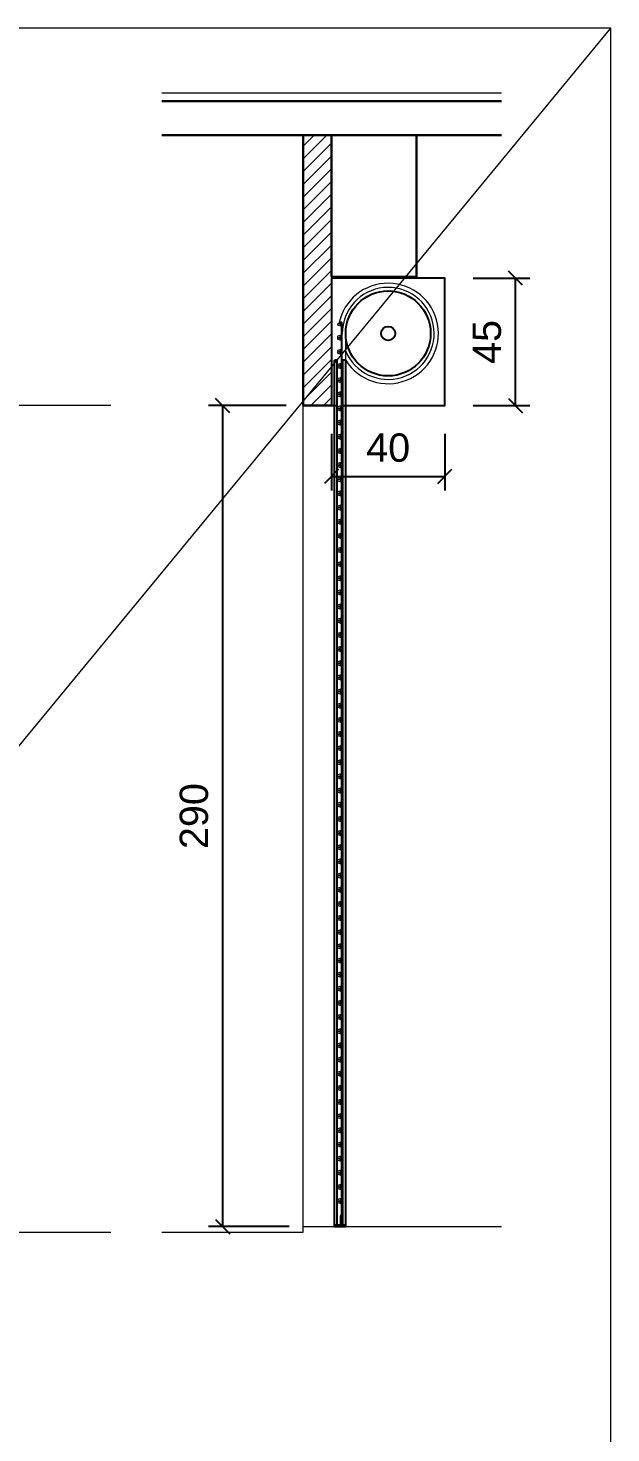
# Model space of a CAD drawing. Header units: millimetres. Extents: x -108 to 357, y -17 to 192.
# Drawn here: x 309.92 to 314.04, y 38.56 to 48.49 of the extents above; entities that cross this region are included whole.
import ezdxf

# ---------------------------------------------------------------- set-up
doc = ezdxf.new("R2010")
doc.units = ezdxf.units.MM
doc.layers.get('defpoints').update_dxf_attribs({"color": 1})
for name, color, linetype, lineweight in [('ars', 11, 'Continuous', 0), ('BLK', 1, 'Continuous', 30), ('KOL', 1, 'Continuous', 30), ('lan', 7, 'Continuous', 15), ('tem', 5, 'Continuous', 20), ('u', 6, 'Continuous', 20)]:
    doc.layers.add(name, color=color, linetype=linetype, lineweight=lineweight)
doc.layers.add('Kusen', color=30, linetype='Continuous')
doc.styles.get("Standard").update_dxf_attribs({"font": 'arial.ttf'})
doc.dimstyles.new('SK-50', dxfattribs={"dimscale": 0, "dimtxt": 0.2, "dimasz": 0.1, "dimexe": 0.1, "dimexo": 0, "dimgap": 0.1, "dimtad": 1, "dimdec": 0, "dimlfac": 50, "dimzin": 0, "dimdsep": 46, "dimtxsty": 'Standard', "dimblk": 'OBLIQUE', "dimcen": 0.09, "dimclrd": 256, "dimclre": 256, "dimclrt": 256, "dimadec": 0, "dimazin": 0, "dimtfac": 1, "dimtdec": 0, "dimtofl": 0, "dimtmove": 0, "dimatfit": 3, "dimldrblk": 'OBLIQUE', "dimfxl": 0, "dimtolj": 1, "dimtzin": 0, "dimarcsym": 0})

# ---------------------------------------------------------------- blocks, each defined once
blk = doc.blocks.new('_Oblique')
at = {"color": 0, "linetype": 'ByBlock', "lineweight": -2}
blk.add_line((-0.5, -0.5), (0.5, 0.5), dxfattribs=at)
blk = doc.blocks.new('*D351')
at = {"layer": 'defpoints', "color": 0}
for p in [(311.7494, 45.8179), (311.2994, 40.0179), (311.7694, 40.0179)]:
    blk.add_point(p, dxfattribs=at)
at = {"layer": 'u', "lineweight": -2}
for p, q in [((311.7494, 45.8179), (311.1994, 45.8179)), ((311.2994, 45.8179), (311.2994, 40.0179)), ((311.7694, 40.0179), (311.1994, 40.0179))]:
    blk.add_line(p, q, dxfattribs=at)
at = {"layer": 'u', "lineweight": -2, "xscale": 0.1, "yscale": 0.1, "zscale": 0.1}
for p, rotation in [((311.2994, 45.8179), 90), ((311.2994, 40.0179), 270)]:
    blk.add_blockref('_Oblique', p, dxfattribs=dict(at, rotation=rotation))
at = {"layer": 'u', "insert": (311.0973, 42.9179), "char_height": 0.2, "attachment_point": 5, "rotation": 90}
blk.add_mtext('\\A1;290', dxfattribs=at)
blk = doc.blocks.new('*D352')
at = {"layer": 'defpoints', "color": 0}
for p in [(313.0694, 46.7179), (313.3694, 46.7179), (313.0694, 45.8179)]:
    blk.add_point(p, dxfattribs=at)
at = {"layer": 'u', "lineweight": -2}
for p, q in [((313.0694, 46.7179), (313.4694, 46.7179)), ((313.3694, 45.8179), (313.3694, 46.7179)), ((313.0694, 45.8179), (313.4694, 45.8179))]:
    blk.add_line(p, q, dxfattribs=at)
at = {"layer": 'u', "lineweight": -2, "xscale": 0.1, "yscale": 0.1, "zscale": 0.1}
for p, rotation in [((313.3694, 46.7179), 90), ((313.3694, 45.8179), 270)]:
    blk.add_blockref('_Oblique', p, dxfattribs=dict(at, rotation=rotation))
at = {"layer": 'u', "insert": (313.1677, 46.2679), "char_height": 0.2, "attachment_point": 5, "rotation": 90}
blk.add_mtext('\\A1;45', dxfattribs=at)
blk = doc.blocks.new('*D353')
at = {"layer": 'defpoints', "color": 0}
for p in [(312.0694, 45.6179), (312.8694, 45.6179), (312.8694, 45.3179)]:
    blk.add_point(p, dxfattribs=at)
at = {"layer": 'u', "lineweight": -2}
for p, q in [((312.0694, 45.6179), (312.0694, 45.2179)), ((312.8694, 45.6179), (312.8694, 45.2179)), ((312.0694, 45.3179), (312.8694, 45.3179))]:
    blk.add_line(p, q, dxfattribs=at)
at = {"layer": 'u', "lineweight": -2, "xscale": 0.1, "yscale": 0.1, "zscale": 0.1, "rotation": 180}
blk.add_blockref('_Oblique', (312.0694, 45.3179), dxfattribs=at)
at = {"layer": 'u', "lineweight": -2, "xscale": 0.1, "yscale": 0.1, "zscale": 0.1}
blk.add_blockref('_Oblique', (312.8694, 45.3179), dxfattribs=at)
at = {"layer": 'u', "insert": (312.4694, 45.52), "char_height": 0.2, "attachment_point": 5}
blk.add_mtext('\\A1;40', dxfattribs=at)

msp = doc.modelspace()

# ---------------------------------------------------------------- hatches: boundary and pattern name
at = {"layer": 'ars'}
h = msp.add_hatch(dxfattribs=at)
h.set_pattern_fill('ANSI31', color=256, scale=0.02, style=0)
h.set_pattern_definition([(45, (16.566654, 56.15), (-0.04490128, 0.04490128), [])])
h.paths.add_polyline_path([(312.06938, 47.72791), (312.06938, 45.81791), (311.86938, 45.81791), (311.86938, 47.72791)])

# ---------------------------------------------------------------- linework, layer by layer
msp.add_line((312.16938, 46.13811), (312.16938, 46.32791), dxfattribs=at)
for points in [[(312.11738, 46.29791, -0.4142136), (312.11438, 46.30091), (312.11438, 46.30791, -0.3185198), (312.11638, 46.31074), (312.13637, 46.31776, 0.3185198), (312.13838, 46.32059), (312.13838, 46.37524, 0.3185198), (312.13637, 46.37807), (312.11638, 46.38508, -0.3185198), (312.11438, 46.38791), (312.11438, 46.39491, -0.4142136), (312.11738, 46.39791), (312.12638, 46.39791)], [(312.13838, 46.30811, 0.4142136), (312.14438, 46.31411), (312.14438, 46.38172, 0.4142136), (312.13838, 46.38772)], [(312.11738, 46.19791, -0.4142136), (312.11438, 46.20091), (312.11438, 46.20791, -0.3185198), (312.11638, 46.21074), (312.13637, 46.21776, 0.3185198), (312.13838, 46.22059), (312.13838, 46.27524, 0.3185198), (312.13637, 46.27807), (312.11638, 46.28508, -0.3185198), (312.11438, 46.28791), (312.11438, 46.29491, -0.4142136), (312.11738, 46.29791), (312.12638, 46.29791)], [(312.13838, 46.20811, 0.4142136), (312.14438, 46.21411), (312.14438, 46.28172, 0.4142136), (312.13838, 46.28772)], [(312.11738, 46.09791, -0.4142136), (312.11438, 46.10091), (312.11438, 46.10791, -0.3185198), (312.11638, 46.11074), (312.13637, 46.11776, 0.3185198), (312.13838, 46.12059), (312.13838, 46.17524, 0.3185198), (312.13637, 46.17807), (312.11638, 46.18508, -0.3185198), (312.11438, 46.18791), (312.11438, 46.19491, -0.4142136), (312.11738, 46.19791), (312.12638, 46.19791)], [(312.13838, 46.10811, 0.4142136), (312.14438, 46.11411), (312.14438, 46.18172, 0.4142136), (312.13838, 46.18772)], [(312.11738, 45.99791, -0.4142136), (312.11438, 46.00091), (312.11438, 46.00791, -0.3185198), (312.11638, 46.01074), (312.13637, 46.01776, 0.3185198), (312.13838, 46.02059), (312.13838, 46.07524, 0.3185198), (312.13637, 46.07807), (312.11638, 46.08508, -0.3185198), (312.11438, 46.08791), (312.11438, 46.09491, -0.4142136), (312.11738, 46.09791), (312.12638, 46.09791)], [(312.13838, 46.00811, 0.4142136), (312.14438, 46.01411), (312.14438, 46.08172, 0.4142136), (312.13838, 46.08772)], [(312.11738, 45.89791, -0.4142136), (312.11438, 45.90091), (312.11438, 45.90791, -0.3185198), (312.11638, 45.91074), (312.13637, 45.91776, 0.3185198), (312.13838, 45.92059), (312.13838, 45.97524, 0.3185198), (312.13637, 45.97807), (312.11638, 45.98508, -0.3185198), (312.11438, 45.98791), (312.11438, 45.99491, -0.4142136), (312.11738, 45.99791), (312.12638, 45.99791)], [(312.13838, 45.90811, 0.4142136), (312.14438, 45.91411), (312.14438, 45.98172, 0.4142136), (312.13838, 45.98772)], [(312.11738, 45.79791, -0.4142136), (312.11438, 45.80091), (312.11438, 45.80791, -0.3185198), (312.11638, 45.81074), (312.13637, 45.81776, 0.3185198), (312.13838, 45.82059), (312.13838, 45.87524, 0.3185198), (312.13637, 45.87807), (312.11638, 45.88508, -0.3185198), (312.11438, 45.88791), (312.11438, 45.89491, -0.4142136), (312.11738, 45.89791), (312.12638, 45.89791)], [(312.13838, 45.80811, 0.4142136), (312.14438, 45.81411), (312.14438, 45.88172, 0.4142136), (312.13838, 45.88772)], [(312.11738, 45.69791, -0.4142136), (312.11438, 45.70091), (312.11438, 45.70791, -0.3185198), (312.11638, 45.71074), (312.13637, 45.71776, 0.3185198), (312.13838, 45.72059), (312.13838, 45.77524, 0.3185198), (312.13637, 45.77807), (312.11638, 45.78508, -0.3185198), (312.11438, 45.78791), (312.11438, 45.79491, -0.4142136), (312.11738, 45.79791), (312.12638, 45.79791)], [(312.13838, 45.70811, 0.4142136), (312.14438, 45.71411), (312.14438, 45.78172, 0.4142136), (312.13838, 45.78772)], [(312.11738, 45.59791, -0.4142136), (312.11438, 45.60091), (312.11438, 45.60791, -0.3185198), (312.11638, 45.61074), (312.13637, 45.61776, 0.3185198), (312.13838, 45.62059), (312.13838, 45.67524, 0.3185198), (312.13637, 45.67807), (312.11638, 45.68508, -0.3185198), (312.11438, 45.68791), (312.11438, 45.69491, -0.4142136), (312.11738, 45.69791), (312.12638, 45.69791)], [(312.13838, 45.60811, 0.4142136), (312.14438, 45.61411), (312.14438, 45.68172, 0.4142136), (312.13838, 45.68772)], [(312.11738, 45.49791, -0.4142136), (312.11438, 45.50091), (312.11438, 45.50791, -0.3185198), (312.11638, 45.51074), (312.13637, 45.51776, 0.3185198), (312.13838, 45.52059), (312.13838, 45.57524, 0.3185198), (312.13637, 45.57807), (312.11638, 45.58508, -0.3185198), (312.11438, 45.58791), (312.11438, 45.59491, -0.4142136), (312.11738, 45.59791), (312.12638, 45.59791)], [(312.13838, 45.50811, 0.4142136), (312.14438, 45.51411), (312.14438, 45.58172, 0.4142136), (312.13838, 45.58772)], [(312.11738, 45.39791, -0.4142136), (312.11438, 45.40091), (312.11438, 45.40791, -0.3185198), (312.11638, 45.41074), (312.13637, 45.41776, 0.3185198), (312.13838, 45.42059), (312.13838, 45.47524, 0.3185198), (312.13637, 45.47807), (312.11638, 45.48508, -0.3185198), (312.11438, 45.48791), (312.11438, 45.49491, -0.4142136), (312.11738, 45.49791), (312.12638, 45.49791)], [(312.13838, 45.40811, 0.4142136), (312.14438, 45.41411), (312.14438, 45.48172, 0.4142136), (312.13838, 45.48772)], [(312.11738, 45.29791, -0.4142136), (312.11438, 45.30091), (312.11438, 45.30791, -0.3185198), (312.11638, 45.31074), (312.13637, 45.31776, 0.3185198), (312.13838, 45.32059), (312.13838, 45.37524, 0.3185198), (312.13637, 45.37807), (312.11638, 45.38508, -0.3185198), (312.11438, 45.38791), (312.11438, 45.39491, -0.4142136), (312.11738, 45.39791), (312.12638, 45.39791)], [(312.13838, 45.30811, 0.4142136), (312.14438, 45.31411), (312.14438, 45.38172, 0.4142136), (312.13838, 45.38772)], [(312.11738, 45.19791, -0.4142136), (312.11438, 45.20091), (312.11438, 45.20791, -0.3185198), (312.11638, 45.21074), (312.13637, 45.21776, 0.3185198), (312.13838, 45.22059), (312.13838, 45.27524, 0.3185198), (312.13637, 45.27807), (312.11638, 45.28508, -0.3185198), (312.11438, 45.28791), (312.11438, 45.29491, -0.4142136), (312.11738, 45.29791), (312.12638, 45.29791)], [(312.13838, 45.20811, 0.4142136), (312.14438, 45.21411), (312.14438, 45.28172, 0.4142136), (312.13838, 45.28772)], [(312.11738, 45.09791, -0.4142136), (312.11438, 45.10091), (312.11438, 45.10791, -0.3185198), (312.11638, 45.11074), (312.13637, 45.11776, 0.3185198), (312.13838, 45.12059), (312.13838, 45.17524, 0.3185198), (312.13637, 45.17807), (312.11638, 45.18508, -0.3185198), (312.11438, 45.18791), (312.11438, 45.19491, -0.4142136), (312.11738, 45.19791), (312.12638, 45.19791)], [(312.13838, 45.10811, 0.4142136), (312.14438, 45.11411), (312.14438, 45.18172, 0.4142136), (312.13838, 45.18772)], [(312.11738, 44.99791, -0.4142136), (312.11438, 45.00091), (312.11438, 45.00791, -0.3185198), (312.11638, 45.01074), (312.13637, 45.01776, 0.3185198), (312.13838, 45.02059), (312.13838, 45.07524, 0.3185198), (312.13637, 45.07807), (312.11638, 45.08508, -0.3185198), (312.11438, 45.08791), (312.11438, 45.09491, -0.4142136), (312.11738, 45.09791), (312.12638, 45.09791)], [(312.13838, 45.00811, 0.4142136), (312.14438, 45.01411), (312.14438, 45.08172, 0.4142136), (312.13838, 45.08772)], [(312.11738, 44.89791, -0.4142136), (312.11438, 44.90091), (312.11438, 44.90791, -0.3185198), (312.11638, 44.91074), (312.13637, 44.91776, 0.3185198), (312.13838, 44.92059), (312.13838, 44.97524, 0.3185198), (312.13637, 44.97807), (312.11638, 44.98508, -0.3185198), (312.11438, 44.98791), (312.11438, 44.99491, -0.4142136), (312.11738, 44.99791), (312.12638, 44.99791)], [(312.13838, 44.90811, 0.4142136), (312.14438, 44.91411), (312.14438, 44.98172, 0.4142136), (312.13838, 44.98772)], [(312.11738, 44.79791, -0.4142136), (312.11438, 44.80091), (312.11438, 44.80791, -0.3185198), (312.11638, 44.81074), (312.13637, 44.81776, 0.3185198), (312.13838, 44.82059), (312.13838, 44.87524, 0.3185198), (312.13637, 44.87807), (312.11638, 44.88508, -0.3185198), (312.11438, 44.88791), (312.11438, 44.89491, -0.4142136), (312.11738, 44.89791), (312.12638, 44.89791)], [(312.13838, 44.80811, 0.4142136), (312.14438, 44.81411), (312.14438, 44.88172, 0.4142136), (312.13838, 44.88772)], [(312.11738, 44.69791, -0.4142136), (312.11438, 44.70091), (312.11438, 44.70791, -0.3185198), (312.11638, 44.71074), (312.13637, 44.71776, 0.3185198), (312.13838, 44.72059), (312.13838, 44.77524, 0.3185198), (312.13637, 44.77807), (312.11638, 44.78508, -0.3185198), (312.11438, 44.78791), (312.11438, 44.79491, -0.4142136), (312.11738, 44.79791), (312.12638, 44.79791)], [(312.13838, 44.70811, 0.4142136), (312.14438, 44.71411), (312.14438, 44.78172, 0.4142136), (312.13838, 44.78772)], [(312.11738, 44.59791, -0.4142136), (312.11438, 44.60091), (312.11438, 44.60791, -0.3185198), (312.11638, 44.61074), (312.13637, 44.61776, 0.3185198), (312.13838, 44.62059), (312.13838, 44.67524, 0.3185198), (312.13637, 44.67807), (312.11638, 44.68508, -0.3185198), (312.11438, 44.68791), (312.11438, 44.69491, -0.4142136), (312.11738, 44.69791), (312.12638, 44.69791)], [(312.13838, 44.60811, 0.4142136), (312.14438, 44.61411), (312.14438, 44.68172, 0.4142136), (312.13838, 44.68772)], [(312.11738, 44.49791, -0.4142136), (312.11438, 44.50091), (312.11438, 44.50791, -0.3185198), (312.11638, 44.51074), (312.13637, 44.51776, 0.3185198), (312.13838, 44.52059), (312.13838, 44.57524, 0.3185198), (312.13637, 44.57807), (312.11638, 44.58508, -0.3185198), (312.11438, 44.58791), (312.11438, 44.59491, -0.4142136), (312.11738, 44.59791), (312.12638, 44.59791)], [(312.13838, 44.50811, 0.4142136), (312.14438, 44.51411), (312.14438, 44.58172, 0.4142136), (312.13838, 44.58772)], [(312.11738, 44.39791, -0.4142136), (312.11438, 44.40091), (312.11438, 44.40791, -0.3185198), (312.11638, 44.41074), (312.13637, 44.41776, 0.3185198), (312.13838, 44.42059), (312.13838, 44.47524, 0.3185198), (312.13637, 44.47807), (312.11638, 44.48508, -0.3185198), (312.11438, 44.48791), (312.11438, 44.49491, -0.4142136), (312.11738, 44.49791), (312.12638, 44.49791)], [(312.13838, 44.40811, 0.4142136), (312.14438, 44.41411), (312.14438, 44.48172, 0.4142136), (312.13838, 44.48772)], [(312.11738, 44.29791, -0.4142136), (312.11438, 44.30091), (312.11438, 44.30791, -0.3185198), (312.11638, 44.31074), (312.13637, 44.31776, 0.3185198), (312.13838, 44.32059), (312.13838, 44.37524, 0.3185198), (312.13637, 44.37807), (312.11638, 44.38508, -0.3185198), (312.11438, 44.38791), (312.11438, 44.39491, -0.4142136), (312.11738, 44.39791), (312.12638, 44.39791)], [(312.13838, 44.30811, 0.4142136), (312.14438, 44.31411), (312.14438, 44.38172, 0.4142136), (312.13838, 44.38772)], [(312.11738, 44.19791, -0.4142136), (312.11438, 44.20091), (312.11438, 44.20791, -0.3185198), (312.11638, 44.21074), (312.13637, 44.21776, 0.3185198), (312.13838, 44.22059), (312.13838, 44.27524, 0.3185198), (312.13637, 44.27807), (312.11638, 44.28508, -0.3185198), (312.11438, 44.28791), (312.11438, 44.29491, -0.4142136), (312.11738, 44.29791), (312.12638, 44.29791)], [(312.13838, 44.20811, 0.4142136), (312.14438, 44.21411), (312.14438, 44.28172, 0.4142136), (312.13838, 44.28772)], [(312.11738, 44.09791, -0.4142136), (312.11438, 44.10091), (312.11438, 44.10791, -0.3185198), (312.11638, 44.11074), (312.13637, 44.11776, 0.3185198), (312.13838, 44.12059), (312.13838, 44.17524, 0.3185198), (312.13637, 44.17807), (312.11638, 44.18508, -0.3185198), (312.11438, 44.18791), (312.11438, 44.19491, -0.4142136), (312.11738, 44.19791), (312.12638, 44.19791)], [(312.13838, 44.10811, 0.4142136), (312.14438, 44.11411), (312.14438, 44.18172, 0.4142136), (312.13838, 44.18772)], [(312.11738, 43.99791, -0.4142136), (312.11438, 44.00091), (312.11438, 44.00791, -0.3185198), (312.11638, 44.01074), (312.13637, 44.01776, 0.3185198), (312.13838, 44.02059), (312.13838, 44.07524, 0.3185198), (312.13637, 44.07807), (312.11638, 44.08508, -0.3185198), (312.11438, 44.08791), (312.11438, 44.09491, -0.4142136), (312.11738, 44.09791), (312.12638, 44.09791)], [(312.13838, 44.00811, 0.4142136), (312.14438, 44.01411), (312.14438, 44.08172, 0.4142136), (312.13838, 44.08772)], [(312.11738, 43.89791, -0.4142136), (312.11438, 43.90091), (312.11438, 43.90791, -0.3185198), (312.11638, 43.91074), (312.13637, 43.91776, 0.3185198), (312.13838, 43.92059), (312.13838, 43.97524, 0.3185198), (312.13637, 43.97807), (312.11638, 43.98508, -0.3185198), (312.11438, 43.98791), (312.11438, 43.99491, -0.4142136), (312.11738, 43.99791), (312.12638, 43.99791)], [(312.13838, 43.90811, 0.4142136), (312.14438, 43.91411), (312.14438, 43.98172, 0.4142136), (312.13838, 43.98772)], [(312.11738, 43.79791, -0.4142136), (312.11438, 43.80091), (312.11438, 43.80791, -0.3185198), (312.11638, 43.81074), (312.13637, 43.81776, 0.3185198), (312.13838, 43.82059), (312.13838, 43.87524, 0.3185198), (312.13637, 43.87807), (312.11638, 43.88508, -0.3185198), (312.11438, 43.88791), (312.11438, 43.89491, -0.4142136), (312.11738, 43.89791), (312.12638, 43.89791)], [(312.13838, 43.80811, 0.4142136), (312.14438, 43.81411), (312.14438, 43.88172, 0.4142136), (312.13838, 43.88772)], [(312.11738, 43.69791, -0.4142136), (312.11438, 43.70091), (312.11438, 43.70791, -0.3185198), (312.11638, 43.71074), (312.13637, 43.71776, 0.3185198), (312.13838, 43.72059), (312.13838, 43.77524, 0.3185198), (312.13637, 43.77807), (312.11638, 43.78508, -0.3185198), (312.11438, 43.78791), (312.11438, 43.79491, -0.4142136), (312.11738, 43.79791), (312.12638, 43.79791)], [(312.13838, 43.70811, 0.4142136), (312.14438, 43.71411), (312.14438, 43.78172, 0.4142136), (312.13838, 43.78772)], [(312.11738, 43.59791, -0.4142136), (312.11438, 43.60091), (312.11438, 43.60791, -0.3185198), (312.11638, 43.61074), (312.13637, 43.61776, 0.3185198), (312.13838, 43.62059), (312.13838, 43.67524, 0.3185198), (312.13637, 43.67807), (312.11638, 43.68508, -0.3185198), (312.11438, 43.68791), (312.11438, 43.69491, -0.4142136), (312.11738, 43.69791), (312.12638, 43.69791)], [(312.13838, 43.60811, 0.4142136), (312.14438, 43.61411), (312.14438, 43.68172, 0.4142136), (312.13838, 43.68772)], [(312.11738, 43.49791, -0.4142136), (312.11438, 43.50091), (312.11438, 43.50791, -0.3185198), (312.11638, 43.51074), (312.13637, 43.51776, 0.3185198), (312.13838, 43.52059), (312.13838, 43.57524, 0.3185198), (312.13637, 43.57807), (312.11638, 43.58508, -0.3185198), (312.11438, 43.58791), (312.11438, 43.59491, -0.4142136), (312.11738, 43.59791), (312.12638, 43.59791)], [(312.13838, 43.50811, 0.4142136), (312.14438, 43.51411), (312.14438, 43.58172, 0.4142136), (312.13838, 43.58772)], [(312.11738, 43.39791, -0.4142136), (312.11438, 43.40091), (312.11438, 43.40791, -0.3185198), (312.11638, 43.41074), (312.13637, 43.41776, 0.3185198), (312.13838, 43.42059), (312.13838, 43.47524, 0.3185198), (312.13637, 43.47807), (312.11638, 43.48508, -0.3185198), (312.11438, 43.48791), (312.11438, 43.49491, -0.4142136), (312.11738, 43.49791), (312.12638, 43.49791)], [(312.13838, 43.40811, 0.4142136), (312.14438, 43.41411), (312.14438, 43.48172, 0.4142136), (312.13838, 43.48772)], [(312.11738, 43.29791, -0.4142136), (312.11438, 43.30091), (312.11438, 43.30791, -0.3185198), (312.11638, 43.31074), (312.13637, 43.31776, 0.3185198), (312.13838, 43.32059), (312.13838, 43.37524, 0.3185198), (312.13637, 43.37807), (312.11638, 43.38508, -0.3185198), (312.11438, 43.38791), (312.11438, 43.39491, -0.4142136), (312.11738, 43.39791), (312.12638, 43.39791)], [(312.13838, 43.30811, 0.4142136), (312.14438, 43.31411), (312.14438, 43.38172, 0.4142136), (312.13838, 43.38772)], [(312.11738, 43.19791, -0.4142136), (312.11438, 43.20091), (312.11438, 43.20791, -0.3185198), (312.11638, 43.21074), (312.13637, 43.21776, 0.3185198), (312.13838, 43.22059), (312.13838, 43.27524, 0.3185198), (312.13637, 43.27807), (312.11638, 43.28508, -0.3185198), (312.11438, 43.28791), (312.11438, 43.29491, -0.4142136), (312.11738, 43.29791), (312.12638, 43.29791)], [(312.13838, 43.20811, 0.4142136), (312.14438, 43.21411), (312.14438, 43.28172, 0.4142136), (312.13838, 43.28772)], [(312.11738, 43.09791, -0.4142136), (312.11438, 43.10091), (312.11438, 43.10791, -0.3185198), (312.11638, 43.11074), (312.13637, 43.11776, 0.3185198), (312.13838, 43.12059), (312.13838, 43.17524, 0.3185198), (312.13637, 43.17807), (312.11638, 43.18508, -0.3185198), (312.11438, 43.18791), (312.11438, 43.19491, -0.4142136), (312.11738, 43.19791), (312.12638, 43.19791)], [(312.13838, 43.10811, 0.4142136), (312.14438, 43.11411), (312.14438, 43.18172, 0.4142136), (312.13838, 43.18772)], [(312.11738, 42.99791, -0.4142136), (312.11438, 43.00091), (312.11438, 43.00791, -0.3185198), (312.11638, 43.01074), (312.13637, 43.01776, 0.3185198), (312.13838, 43.02059), (312.13838, 43.07524, 0.3185198), (312.13637, 43.07807), (312.11638, 43.08508, -0.3185198), (312.11438, 43.08791), (312.11438, 43.09491, -0.4142136), (312.11738, 43.09791), (312.12638, 43.09791)], [(312.13838, 43.00811, 0.4142136), (312.14438, 43.01411), (312.14438, 43.08172, 0.4142136), (312.13838, 43.08772)], [(312.11738, 42.89791, -0.4142136), (312.11438, 42.90091), (312.11438, 42.90791, -0.3185198), (312.11638, 42.91074), (312.13637, 42.91776, 0.3185198), (312.13838, 42.92059), (312.13838, 42.97524, 0.3185198), (312.13637, 42.97807), (312.11638, 42.98508, -0.3185198), (312.11438, 42.98791), (312.11438, 42.99491, -0.4142136), (312.11738, 42.99791), (312.12638, 42.99791)], [(312.13838, 42.90811, 0.4142136), (312.14438, 42.91411), (312.14438, 42.98172, 0.4142136), (312.13838, 42.98772)], [(312.11738, 42.79791, -0.4142136), (312.11438, 42.80091), (312.11438, 42.80791, -0.3185198), (312.11638, 42.81074), (312.13637, 42.81776, 0.3185198), (312.13838, 42.82059), (312.13838, 42.87524, 0.3185198), (312.13637, 42.87807), (312.11638, 42.88508, -0.3185198), (312.11438, 42.88791), (312.11438, 42.89491, -0.4142136), (312.11738, 42.89791), (312.12638, 42.89791)], [(312.13838, 42.80811, 0.4142136), (312.14438, 42.81411), (312.14438, 42.88172, 0.4142136), (312.13838, 42.88772)], [(312.11738, 42.69791, -0.4142136), (312.11438, 42.70091), (312.11438, 42.70791, -0.3185198), (312.11638, 42.71074), (312.13637, 42.71776, 0.3185198), (312.13838, 42.72059), (312.13838, 42.77524, 0.3185198), (312.13637, 42.77807), (312.11638, 42.78508, -0.3185198), (312.11438, 42.78791), (312.11438, 42.79491, -0.4142136), (312.11738, 42.79791), (312.12638, 42.79791)], [(312.13838, 42.70811, 0.4142136), (312.14438, 42.71411), (312.14438, 42.78172, 0.4142136), (312.13838, 42.78772)], [(312.11738, 42.59791, -0.4142136), (312.11438, 42.60091), (312.11438, 42.60791, -0.3185198), (312.11638, 42.61074), (312.13637, 42.61776, 0.3185198), (312.13838, 42.62059), (312.13838, 42.67524, 0.3185198), (312.13637, 42.67807), (312.11638, 42.68508, -0.3185198), (312.11438, 42.68791), (312.11438, 42.69491, -0.4142136), (312.11738, 42.69791), (312.12638, 42.69791)], [(312.13838, 42.60811, 0.4142136), (312.14438, 42.61411), (312.14438, 42.68172, 0.4142136), (312.13838, 42.68772)], [(312.11738, 42.49791, -0.4142136), (312.11438, 42.50091), (312.11438, 42.50791, -0.3185198), (312.11638, 42.51074), (312.13637, 42.51776, 0.3185198), (312.13838, 42.52059), (312.13838, 42.57524, 0.3185198), (312.13637, 42.57807), (312.11638, 42.58508, -0.3185198), (312.11438, 42.58791), (312.11438, 42.59491, -0.4142136), (312.11738, 42.59791), (312.12638, 42.59791)], [(312.13838, 42.50811, 0.4142136), (312.14438, 42.51411), (312.14438, 42.58172, 0.4142136), (312.13838, 42.58772)], [(312.11738, 42.39791, -0.4142136), (312.11438, 42.40091), (312.11438, 42.40791, -0.3185198), (312.11638, 42.41074), (312.13637, 42.41776, 0.3185198), (312.13838, 42.42059), (312.13838, 42.47524, 0.3185198), (312.13637, 42.47807), (312.11638, 42.48508, -0.3185198), (312.11438, 42.48791), (312.11438, 42.49491, -0.4142136), (312.11738, 42.49791), (312.12638, 42.49791)], [(312.13838, 42.40811, 0.4142136), (312.14438, 42.41411), (312.14438, 42.48172, 0.4142136), (312.13838, 42.48772)], [(312.11738, 42.29791, -0.4142136), (312.11438, 42.30091), (312.11438, 42.30791, -0.3185198), (312.11638, 42.31074), (312.13637, 42.31776, 0.3185198), (312.13838, 42.32059), (312.13838, 42.37524, 0.3185198), (312.13637, 42.37807), (312.11638, 42.38508, -0.3185198), (312.11438, 42.38791), (312.11438, 42.39491, -0.4142136), (312.11738, 42.39791), (312.12638, 42.39791)], [(312.13838, 42.30811, 0.4142136), (312.14438, 42.31411), (312.14438, 42.38172, 0.4142136), (312.13838, 42.38772)], [(312.11738, 42.19791, -0.4142136), (312.11438, 42.20091), (312.11438, 42.20791, -0.3185198), (312.11638, 42.21074), (312.13637, 42.21776, 0.3185198), (312.13838, 42.22059), (312.13838, 42.27524, 0.3185198), (312.13637, 42.27807), (312.11638, 42.28508, -0.3185198), (312.11438, 42.28791), (312.11438, 42.29491, -0.4142136), (312.11738, 42.29791), (312.12638, 42.29791)], [(312.13838, 42.20811, 0.4142136), (312.14438, 42.21411), (312.14438, 42.28172, 0.4142136), (312.13838, 42.28772)], [(312.11738, 42.09791, -0.4142136), (312.11438, 42.10091), (312.11438, 42.10791, -0.3185198), (312.11638, 42.11074), (312.13637, 42.11776, 0.3185198), (312.13838, 42.12059), (312.13838, 42.17524, 0.3185198), (312.13637, 42.17807), (312.11638, 42.18508, -0.3185198), (312.11438, 42.18791), (312.11438, 42.19491, -0.4142136), (312.11738, 42.19791), (312.12638, 42.19791)], [(312.13838, 42.10811, 0.4142136), (312.14438, 42.11411), (312.14438, 42.18172, 0.4142136), (312.13838, 42.18772)], [(312.11738, 41.99791, -0.4142136), (312.11438, 42.00091), (312.11438, 42.00791, -0.3185198), (312.11638, 42.01074), (312.13637, 42.01776, 0.3185198), (312.13838, 42.02059), (312.13838, 42.07524, 0.3185198), (312.13637, 42.07807), (312.11638, 42.08508, -0.3185198), (312.11438, 42.08791), (312.11438, 42.09491, -0.4142136), (312.11738, 42.09791), (312.12638, 42.09791)], [(312.13838, 42.00811, 0.4142136), (312.14438, 42.01411), (312.14438, 42.08172, 0.4142136), (312.13838, 42.08772)], [(312.11738, 41.89791, -0.4142136), (312.11438, 41.90091), (312.11438, 41.90791, -0.3185198), (312.11638, 41.91074), (312.13637, 41.91776, 0.3185198), (312.13838, 41.92059), (312.13838, 41.97524, 0.3185198), (312.13637, 41.97807), (312.11638, 41.98508, -0.3185198), (312.11438, 41.98791), (312.11438, 41.99491, -0.4142136), (312.11738, 41.99791), (312.12638, 41.99791)], [(312.13838, 41.90811, 0.4142136), (312.14438, 41.91411), (312.14438, 41.98172, 0.4142136), (312.13838, 41.98772)], [(312.11738, 41.79791, -0.4142136), (312.11438, 41.80091), (312.11438, 41.80791, -0.3185198), (312.11638, 41.81074), (312.13637, 41.81776, 0.3185198), (312.13838, 41.82059), (312.13838, 41.87524, 0.3185198), (312.13637, 41.87807), (312.11638, 41.88508, -0.3185198), (312.11438, 41.88791), (312.11438, 41.89491, -0.4142136), (312.11738, 41.89791), (312.12638, 41.89791)], [(312.13838, 41.80811, 0.4142136), (312.14438, 41.81411), (312.14438, 41.88172, 0.4142136), (312.13838, 41.88772)], [(312.11738, 41.69791, -0.4142136), (312.11438, 41.70091), (312.11438, 41.70791, -0.3185198), (312.11638, 41.71074), (312.13637, 41.71776, 0.3185198), (312.13838, 41.72059), (312.13838, 41.77524, 0.3185198), (312.13637, 41.77807), (312.11638, 41.78508, -0.3185198), (312.11438, 41.78791), (312.11438, 41.79491, -0.4142136), (312.11738, 41.79791), (312.12638, 41.79791)], [(312.13838, 41.70811, 0.4142136), (312.14438, 41.71411), (312.14438, 41.78172, 0.4142136), (312.13838, 41.78772)], [(312.11738, 41.59791, -0.4142136), (312.11438, 41.60091), (312.11438, 41.60791, -0.3185198), (312.11638, 41.61074), (312.13637, 41.61776, 0.3185198), (312.13838, 41.62059), (312.13838, 41.67524, 0.3185198), (312.13637, 41.67807), (312.11638, 41.68508, -0.3185198), (312.11438, 41.68791), (312.11438, 41.69491, -0.4142136), (312.11738, 41.69791), (312.12638, 41.69791)], [(312.13838, 41.60811, 0.4142136), (312.14438, 41.61411), (312.14438, 41.68172, 0.4142136), (312.13838, 41.68772)], [(312.11738, 41.49791, -0.4142136), (312.11438, 41.50091), (312.11438, 41.50791, -0.3185198), (312.11638, 41.51074), (312.13637, 41.51776, 0.3185198), (312.13838, 41.52059), (312.13838, 41.57524, 0.3185198), (312.13637, 41.57807), (312.11638, 41.58508, -0.3185198), (312.11438, 41.58791), (312.11438, 41.59491, -0.4142136), (312.11738, 41.59791), (312.12638, 41.59791)], [(312.13838, 41.50811, 0.4142136), (312.14438, 41.51411), (312.14438, 41.58172, 0.4142136), (312.13838, 41.58772)], [(312.11738, 41.39791, -0.4142136), (312.11438, 41.40091), (312.11438, 41.40791, -0.3185198), (312.11638, 41.41074), (312.13637, 41.41776, 0.3185198), (312.13838, 41.42059), (312.13838, 41.47524, 0.3185198), (312.13637, 41.47807), (312.11638, 41.48508, -0.3185198), (312.11438, 41.48791), (312.11438, 41.49491, -0.4142136), (312.11738, 41.49791), (312.12638, 41.49791)], [(312.13838, 41.40811, 0.4142136), (312.14438, 41.41411), (312.14438, 41.48172, 0.4142136), (312.13838, 41.48772)], [(312.11738, 41.29791, -0.4142136), (312.11438, 41.30091), (312.11438, 41.30791, -0.3185198), (312.11638, 41.31074), (312.13637, 41.31776, 0.3185198), (312.13838, 41.32059), (312.13838, 41.37524, 0.3185198), (312.13637, 41.37807), (312.11638, 41.38508, -0.3185198), (312.11438, 41.38791), (312.11438, 41.39491, -0.4142136), (312.11738, 41.39791), (312.12638, 41.39791)], [(312.13838, 41.30811, 0.4142136), (312.14438, 41.31411), (312.14438, 41.38172, 0.4142136), (312.13838, 41.38772)], [(312.11738, 41.19791, -0.4142136), (312.11438, 41.20091), (312.11438, 41.20791, -0.3185198), (312.11638, 41.21074), (312.13637, 41.21776, 0.3185198), (312.13838, 41.22059), (312.13838, 41.27524, 0.3185198), (312.13637, 41.27807), (312.11638, 41.28508, -0.3185198), (312.11438, 41.28791), (312.11438, 41.29491, -0.4142136), (312.11738, 41.29791), (312.12638, 41.29791)], [(312.13838, 41.20811, 0.4142136), (312.14438, 41.21411), (312.14438, 41.28172, 0.4142136), (312.13838, 41.28772)], [(312.11738, 41.09791, -0.4142136), (312.11438, 41.10091), (312.11438, 41.10791, -0.3185198), (312.11638, 41.11074), (312.13637, 41.11776, 0.3185198), (312.13838, 41.12059), (312.13838, 41.17524, 0.3185198), (312.13637, 41.17807), (312.11638, 41.18508, -0.3185198), (312.11438, 41.18791), (312.11438, 41.19491, -0.4142136), (312.11738, 41.19791), (312.12638, 41.19791)], [(312.13838, 41.10811, 0.4142136), (312.14438, 41.11411), (312.14438, 41.18172, 0.4142136), (312.13838, 41.18772)], [(312.11738, 40.99791, -0.4142136), (312.11438, 41.00091), (312.11438, 41.00791, -0.3185198), (312.11638, 41.01074), (312.13637, 41.01776, 0.3185198), (312.13838, 41.02059), (312.13838, 41.07524, 0.3185198), (312.13637, 41.07807), (312.11638, 41.08508, -0.3185198), (312.11438, 41.08791), (312.11438, 41.09491, -0.4142136), (312.11738, 41.09791), (312.12638, 41.09791)], [(312.11738, 40.89791, -0.4142136), (312.11438, 40.90091), (312.11438, 40.90791, -0.3185198), (312.11638, 40.91074), (312.13637, 40.91776, 0.3185198), (312.13838, 40.92059), (312.13838, 40.97524, 0.3185198), (312.13637, 40.97807), (312.11638, 40.98508, -0.3185198), (312.11438, 40.98791), (312.11438, 40.99491, -0.4142136), (312.11738, 40.99791), (312.12638, 40.99791)], [(312.13838, 41.00811, 0.4142136), (312.14438, 41.01411), (312.14438, 41.08172, 0.4142136), (312.13838, 41.08772)], [(312.11738, 40.79791, -0.4142136), (312.11438, 40.80091), (312.11438, 40.80791, -0.3185198), (312.11638, 40.81074), (312.13637, 40.81776, 0.3185198), (312.13838, 40.82059), (312.13838, 40.87524, 0.3185198), (312.13637, 40.87807), (312.11638, 40.88508, -0.3185198), (312.11438, 40.88791), (312.11438, 40.89491, -0.4142136), (312.11738, 40.89791), (312.12638, 40.89791)], [(312.13838, 40.90811, 0.4142136), (312.14438, 40.91411), (312.14438, 40.98172, 0.4142136), (312.13838, 40.98772)], [(312.11738, 40.69791, -0.4142136), (312.11438, 40.70091), (312.11438, 40.70791, -0.3185198), (312.11638, 40.71074), (312.13637, 40.71776, 0.3185198), (312.13838, 40.72059), (312.13838, 40.77524, 0.3185198), (312.13637, 40.77807), (312.11638, 40.78508, -0.3185198), (312.11438, 40.78791), (312.11438, 40.79491, -0.4142136), (312.11738, 40.79791), (312.12638, 40.79791)], [(312.13838, 40.80811, 0.4142136), (312.14438, 40.81411), (312.14438, 40.88172, 0.4142136), (312.13838, 40.88772)], [(312.11738, 40.59791, -0.4142136), (312.11438, 40.60091), (312.11438, 40.60791, -0.3185198), (312.11638, 40.61074), (312.13637, 40.61776, 0.3185198), (312.13838, 40.62059), (312.13838, 40.67524, 0.3185198), (312.13637, 40.67807), (312.11638, 40.68508, -0.3185198), (312.11438, 40.68791), (312.11438, 40.69491, -0.4142136), (312.11738, 40.69791), (312.12638, 40.69791)], [(312.13838, 40.70811, 0.4142136), (312.14438, 40.71411), (312.14438, 40.78172, 0.4142136), (312.13838, 40.78772)], [(312.11738, 40.49791, -0.4142136), (312.11438, 40.50091), (312.11438, 40.50791, -0.3185198), (312.11638, 40.51074), (312.13637, 40.51776, 0.3185198), (312.13838, 40.52059), (312.13838, 40.57524, 0.3185198), (312.13637, 40.57807), (312.11638, 40.58508, -0.3185198), (312.11438, 40.58791), (312.11438, 40.59491, -0.4142136), (312.11738, 40.59791), (312.12638, 40.59791)], [(312.13838, 40.60811, 0.4142136), (312.14438, 40.61411), (312.14438, 40.68172, 0.4142136), (312.13838, 40.68772)], [(312.11738, 40.39791, -0.4142136), (312.11438, 40.40091), (312.11438, 40.40791, -0.3185198), (312.11638, 40.41074), (312.13637, 40.41776, 0.3185198), (312.13838, 40.42059), (312.13838, 40.47524, 0.3185198), (312.13637, 40.47807), (312.11638, 40.48508, -0.3185198), (312.11438, 40.48791), (312.11438, 40.49491, -0.4142136), (312.11738, 40.49791), (312.12638, 40.49791)], [(312.13838, 40.50811, 0.4142136), (312.14438, 40.51411), (312.14438, 40.58172, 0.4142136), (312.13838, 40.58772)], [(312.11738, 40.29791, -0.4142136), (312.11438, 40.30091), (312.11438, 40.30791, -0.3185198), (312.11638, 40.31074), (312.13637, 40.31776, 0.3185198), (312.13838, 40.32059), (312.13838, 40.37524, 0.3185198), (312.13637, 40.37807), (312.11638, 40.38508, -0.3185198), (312.11438, 40.38791), (312.11438, 40.39491, -0.4142136), (312.11738, 40.39791), (312.12638, 40.39791)], [(312.13838, 40.40811, 0.4142136), (312.14438, 40.41411), (312.14438, 40.48172, 0.4142136), (312.13838, 40.48772)], [(312.11738, 40.19791, -0.4142136), (312.11438, 40.20091), (312.11438, 40.20791, -0.3185198), (312.11638, 40.21074), (312.13637, 40.21776, 0.3185198), (312.13838, 40.22059), (312.13838, 40.27524, 0.3185198), (312.13637, 40.27807), (312.11638, 40.28508, -0.3185198), (312.11438, 40.28791), (312.11438, 40.29491, -0.4142136), (312.11738, 40.29791), (312.12638, 40.29791)], [(312.13838, 40.30811, 0.4142136), (312.14438, 40.31411), (312.14438, 40.38172, 0.4142136), (312.13838, 40.38772)], [(312.13838, 40.18772, -0.4142136), (312.14438, 40.18172), (312.14438, 40.02791), (312.13838, 40.02791), (312.13838, 40.17524, 0.3185198), (312.13637, 40.17807), (312.11638, 40.18508, -0.3185198), (312.11438, 40.18791), (312.11438, 40.19491, -0.4142136), (312.11738, 40.19791), (312.12638, 40.19791)], [(312.13838, 40.20811, 0.4142136), (312.14438, 40.21411), (312.14438, 40.28172, 0.4142136), (312.13838, 40.28772)]]:
    msp.add_lwpolyline(points, format="xyb", dxfattribs=at)
for points in [[(312.13838, 46.38772, 0.4142136), (312.14438, 46.39372), (312.14438, 46.40211, 0.4142136), (312.13838, 46.40811), (312.13281, 46.40811, 0.1577898), (312.13134, 46.40764, 0.5109878), (312.13134, 46.38819, 0.1577898), (312.13281, 46.38772)], [(312.13838, 46.28772, 0.4142136), (312.14438, 46.29372), (312.14438, 46.30211, 0.4142136), (312.13838, 46.30811), (312.13281, 46.30811, 0.1577898), (312.13134, 46.30764, 0.5109878), (312.13134, 46.28819, 0.1577898), (312.13281, 46.28772)], [(312.13838, 46.18772, 0.4142136), (312.14438, 46.19372), (312.14438, 46.20211, 0.4142136), (312.13838, 46.20811), (312.13281, 46.20811, 0.1577898), (312.13134, 46.20764, 0.5109878), (312.13134, 46.18819, 0.1577898), (312.13281, 46.18772)], [(312.13838, 46.08772, 0.4142136), (312.14438, 46.09372), (312.14438, 46.10211, 0.4142136), (312.13838, 46.10811), (312.13281, 46.10811, 0.1577898), (312.13134, 46.10764, 0.5109878), (312.13134, 46.08819, 0.1577898), (312.13281, 46.08772)], [(312.13838, 45.98772, 0.4142136), (312.14438, 45.99372), (312.14438, 46.00211, 0.4142136), (312.13838, 46.00811), (312.13281, 46.00811, 0.1577898), (312.13134, 46.00764, 0.5109878), (312.13134, 45.98819, 0.1577898), (312.13281, 45.98772)], [(312.13838, 45.88772, 0.4142136), (312.14438, 45.89372), (312.14438, 45.90211, 0.4142136), (312.13838, 45.90811), (312.13281, 45.90811, 0.1577898), (312.13134, 45.90764, 0.5109878), (312.13134, 45.88819, 0.1577898), (312.13281, 45.88772)], [(312.13838, 45.78772, 0.4142136), (312.14438, 45.79372), (312.14438, 45.80211, 0.4142136), (312.13838, 45.80811), (312.13281, 45.80811, 0.1577898), (312.13134, 45.80764, 0.5109878), (312.13134, 45.78819, 0.1577898), (312.13281, 45.78772)], [(312.13838, 45.68772, 0.4142136), (312.14438, 45.69372), (312.14438, 45.70211, 0.4142136), (312.13838, 45.70811), (312.13281, 45.70811, 0.1577898), (312.13134, 45.70764, 0.5109878), (312.13134, 45.68819, 0.1577898), (312.13281, 45.68772)], [(312.13838, 45.58772, 0.4142136), (312.14438, 45.59372), (312.14438, 45.60211, 0.4142136), (312.13838, 45.60811), (312.13281, 45.60811, 0.1577898), (312.13134, 45.60764, 0.5109878), (312.13134, 45.58819, 0.1577898), (312.13281, 45.58772)], [(312.13838, 45.48772, 0.4142136), (312.14438, 45.49372), (312.14438, 45.50211, 0.4142136), (312.13838, 45.50811), (312.13281, 45.50811, 0.1577898), (312.13134, 45.50764, 0.5109878), (312.13134, 45.48819, 0.1577898), (312.13281, 45.48772)], [(312.13838, 45.38772, 0.4142136), (312.14438, 45.39372), (312.14438, 45.40211, 0.4142136), (312.13838, 45.40811), (312.13281, 45.40811, 0.1577898), (312.13134, 45.40764, 0.5109878), (312.13134, 45.38819, 0.1577898), (312.13281, 45.38772)], [(312.13838, 45.28772, 0.4142136), (312.14438, 45.29372), (312.14438, 45.30211, 0.4142136), (312.13838, 45.30811), (312.13281, 45.30811, 0.1577898), (312.13134, 45.30764, 0.5109878), (312.13134, 45.28819, 0.1577898), (312.13281, 45.28772)], [(312.13838, 45.18772, 0.4142136), (312.14438, 45.19372), (312.14438, 45.20211, 0.4142136), (312.13838, 45.20811), (312.13281, 45.20811, 0.1577898), (312.13134, 45.20764, 0.5109878), (312.13134, 45.18819, 0.1577898), (312.13281, 45.18772)], [(312.13838, 45.08772, 0.4142136), (312.14438, 45.09372), (312.14438, 45.10211, 0.4142136), (312.13838, 45.10811), (312.13281, 45.10811, 0.1577898), (312.13134, 45.10764, 0.5109878), (312.13134, 45.08819, 0.1577898), (312.13281, 45.08772)], [(312.13838, 44.98772, 0.4142136), (312.14438, 44.99372), (312.14438, 45.00211, 0.4142136), (312.13838, 45.00811), (312.13281, 45.00811, 0.1577898), (312.13134, 45.00764, 0.5109878), (312.13134, 44.98819, 0.1577898), (312.13281, 44.98772)], [(312.13838, 44.88772, 0.4142136), (312.14438, 44.89372), (312.14438, 44.90211, 0.4142136), (312.13838, 44.90811), (312.13281, 44.90811, 0.1577898), (312.13134, 44.90764, 0.5109878), (312.13134, 44.88819, 0.1577898), (312.13281, 44.88772)], [(312.13838, 44.78772, 0.4142136), (312.14438, 44.79372), (312.14438, 44.80211, 0.4142136), (312.13838, 44.80811), (312.13281, 44.80811, 0.1577898), (312.13134, 44.80764, 0.5109878), (312.13134, 44.78819, 0.1577898), (312.13281, 44.78772)], [(312.13838, 44.68772, 0.4142136), (312.14438, 44.69372), (312.14438, 44.70211, 0.4142136), (312.13838, 44.70811), (312.13281, 44.70811, 0.1577898), (312.13134, 44.70764, 0.5109878), (312.13134, 44.68819, 0.1577898), (312.13281, 44.68772)], [(312.13838, 44.58772, 0.4142136), (312.14438, 44.59372), (312.14438, 44.60211, 0.4142136), (312.13838, 44.60811), (312.13281, 44.60811, 0.1577898), (312.13134, 44.60764, 0.5109878), (312.13134, 44.58819, 0.1577898), (312.13281, 44.58772)], [(312.13838, 44.48772, 0.4142136), (312.14438, 44.49372), (312.14438, 44.50211, 0.4142136), (312.13838, 44.50811), (312.13281, 44.50811, 0.1577898), (312.13134, 44.50764, 0.5109878), (312.13134, 44.48819, 0.1577898), (312.13281, 44.48772)], [(312.13838, 44.38772, 0.4142136), (312.14438, 44.39372), (312.14438, 44.40211, 0.4142136), (312.13838, 44.40811), (312.13281, 44.40811, 0.1577898), (312.13134, 44.40764, 0.5109878), (312.13134, 44.38819, 0.1577898), (312.13281, 44.38772)], [(312.13838, 44.28772, 0.4142136), (312.14438, 44.29372), (312.14438, 44.30211, 0.4142136), (312.13838, 44.30811), (312.13281, 44.30811, 0.1577898), (312.13134, 44.30764, 0.5109878), (312.13134, 44.28819, 0.1577898), (312.13281, 44.28772)], [(312.13838, 44.18772, 0.4142136), (312.14438, 44.19372), (312.14438, 44.20211, 0.4142136), (312.13838, 44.20811), (312.13281, 44.20811, 0.1577898), (312.13134, 44.20764, 0.5109878), (312.13134, 44.18819, 0.1577898), (312.13281, 44.18772)], [(312.13838, 44.08772, 0.4142136), (312.14438, 44.09372), (312.14438, 44.10211, 0.4142136), (312.13838, 44.10811), (312.13281, 44.10811, 0.1577898), (312.13134, 44.10764, 0.5109878), (312.13134, 44.08819, 0.1577898), (312.13281, 44.08772)], [(312.13838, 43.98772, 0.4142136), (312.14438, 43.99372), (312.14438, 44.00211, 0.4142136), (312.13838, 44.00811), (312.13281, 44.00811, 0.1577898), (312.13134, 44.00764, 0.5109878), (312.13134, 43.98819, 0.1577898), (312.13281, 43.98772)], [(312.13838, 43.88772, 0.4142136), (312.14438, 43.89372), (312.14438, 43.90211, 0.4142136), (312.13838, 43.90811), (312.13281, 43.90811, 0.1577898), (312.13134, 43.90764, 0.5109878), (312.13134, 43.88819, 0.1577898), (312.13281, 43.88772)], [(312.13838, 43.78772, 0.4142136), (312.14438, 43.79372), (312.14438, 43.80211, 0.4142136), (312.13838, 43.80811), (312.13281, 43.80811, 0.1577898), (312.13134, 43.80764, 0.5109878), (312.13134, 43.78819, 0.1577898), (312.13281, 43.78772)], [(312.13838, 43.68772, 0.4142136), (312.14438, 43.69372), (312.14438, 43.70211, 0.4142136), (312.13838, 43.70811), (312.13281, 43.70811, 0.1577898), (312.13134, 43.70764, 0.5109878), (312.13134, 43.68819, 0.1577898), (312.13281, 43.68772)], [(312.13838, 43.58772, 0.4142136), (312.14438, 43.59372), (312.14438, 43.60211, 0.4142136), (312.13838, 43.60811), (312.13281, 43.60811, 0.1577898), (312.13134, 43.60764, 0.5109878), (312.13134, 43.58819, 0.1577898), (312.13281, 43.58772)], [(312.13838, 43.48772, 0.4142136), (312.14438, 43.49372), (312.14438, 43.50211, 0.4142136), (312.13838, 43.50811), (312.13281, 43.50811, 0.1577898), (312.13134, 43.50764, 0.5109878), (312.13134, 43.48819, 0.1577898), (312.13281, 43.48772)], [(312.13838, 43.38772, 0.4142136), (312.14438, 43.39372), (312.14438, 43.40211, 0.4142136), (312.13838, 43.40811), (312.13281, 43.40811, 0.1577898), (312.13134, 43.40764, 0.5109878), (312.13134, 43.38819, 0.1577898), (312.13281, 43.38772)], [(312.13838, 43.28772, 0.4142136), (312.14438, 43.29372), (312.14438, 43.30211, 0.4142136), (312.13838, 43.30811), (312.13281, 43.30811, 0.1577898), (312.13134, 43.30764, 0.5109878), (312.13134, 43.28819, 0.1577898), (312.13281, 43.28772)], [(312.13838, 43.18772, 0.4142136), (312.14438, 43.19372), (312.14438, 43.20211, 0.4142136), (312.13838, 43.20811), (312.13281, 43.20811, 0.1577898), (312.13134, 43.20764, 0.5109878), (312.13134, 43.18819, 0.1577898), (312.13281, 43.18772)], [(312.13838, 43.08772, 0.4142136), (312.14438, 43.09372), (312.14438, 43.10211, 0.4142136), (312.13838, 43.10811), (312.13281, 43.10811, 0.1577898), (312.13134, 43.10764, 0.5109878), (312.13134, 43.08819, 0.1577898), (312.13281, 43.08772)], [(312.13838, 42.98772, 0.4142136), (312.14438, 42.99372), (312.14438, 43.00211, 0.4142136), (312.13838, 43.00811), (312.13281, 43.00811, 0.1577898), (312.13134, 43.00764, 0.5109878), (312.13134, 42.98819, 0.1577898), (312.13281, 42.98772)], [(312.13838, 42.88772, 0.4142136), (312.14438, 42.89372), (312.14438, 42.90211, 0.4142136), (312.13838, 42.90811), (312.13281, 42.90811, 0.1577898), (312.13134, 42.90764, 0.5109878), (312.13134, 42.88819, 0.1577898), (312.13281, 42.88772)], [(312.13838, 42.78772, 0.4142136), (312.14438, 42.79372), (312.14438, 42.80211, 0.4142136), (312.13838, 42.80811), (312.13281, 42.80811, 0.1577898), (312.13134, 42.80764, 0.5109878), (312.13134, 42.78819, 0.1577898), (312.13281, 42.78772)], [(312.13838, 42.68772, 0.4142136), (312.14438, 42.69372), (312.14438, 42.70211, 0.4142136), (312.13838, 42.70811), (312.13281, 42.70811, 0.1577898), (312.13134, 42.70764, 0.5109878), (312.13134, 42.68819, 0.1577898), (312.13281, 42.68772)], [(312.13838, 42.58772, 0.4142136), (312.14438, 42.59372), (312.14438, 42.60211, 0.4142136), (312.13838, 42.60811), (312.13281, 42.60811, 0.1577898), (312.13134, 42.60764, 0.5109878), (312.13134, 42.58819, 0.1577898), (312.13281, 42.58772)], [(312.13838, 42.48772, 0.4142136), (312.14438, 42.49372), (312.14438, 42.50211, 0.4142136), (312.13838, 42.50811), (312.13281, 42.50811, 0.1577898), (312.13134, 42.50764, 0.5109878), (312.13134, 42.48819, 0.1577898), (312.13281, 42.48772)], [(312.13838, 42.38772, 0.4142136), (312.14438, 42.39372), (312.14438, 42.40211, 0.4142136), (312.13838, 42.40811), (312.13281, 42.40811, 0.1577898), (312.13134, 42.40764, 0.5109878), (312.13134, 42.38819, 0.1577898), (312.13281, 42.38772)], [(312.13838, 42.28772, 0.4142136), (312.14438, 42.29372), (312.14438, 42.30211, 0.4142136), (312.13838, 42.30811), (312.13281, 42.30811, 0.1577898), (312.13134, 42.30764, 0.5109878), (312.13134, 42.28819, 0.1577898), (312.13281, 42.28772)], [(312.13838, 42.18772, 0.4142136), (312.14438, 42.19372), (312.14438, 42.20211, 0.4142136), (312.13838, 42.20811), (312.13281, 42.20811, 0.1577898), (312.13134, 42.20764, 0.5109878), (312.13134, 42.18819, 0.1577898), (312.13281, 42.18772)], [(312.13838, 42.08772, 0.4142136), (312.14438, 42.09372), (312.14438, 42.10211, 0.4142136), (312.13838, 42.10811), (312.13281, 42.10811, 0.1577898), (312.13134, 42.10764, 0.5109878), (312.13134, 42.08819, 0.1577898), (312.13281, 42.08772)], [(312.13838, 41.98772, 0.4142136), (312.14438, 41.99372), (312.14438, 42.00211, 0.4142136), (312.13838, 42.00811), (312.13281, 42.00811, 0.1577898), (312.13134, 42.00764, 0.5109878), (312.13134, 41.98819, 0.1577898), (312.13281, 41.98772)], [(312.13838, 41.88772, 0.4142136), (312.14438, 41.89372), (312.14438, 41.90211, 0.4142136), (312.13838, 41.90811), (312.13281, 41.90811, 0.1577898), (312.13134, 41.90764, 0.5109878), (312.13134, 41.88819, 0.1577898), (312.13281, 41.88772)], [(312.13838, 41.78772, 0.4142136), (312.14438, 41.79372), (312.14438, 41.80211, 0.4142136), (312.13838, 41.80811), (312.13281, 41.80811, 0.1577898), (312.13134, 41.80764, 0.5109878), (312.13134, 41.78819, 0.1577898), (312.13281, 41.78772)], [(312.13838, 41.68772, 0.4142136), (312.14438, 41.69372), (312.14438, 41.70211, 0.4142136), (312.13838, 41.70811), (312.13281, 41.70811, 0.1577898), (312.13134, 41.70764, 0.5109878), (312.13134, 41.68819, 0.1577898), (312.13281, 41.68772)], [(312.13838, 41.58772, 0.4142136), (312.14438, 41.59372), (312.14438, 41.60211, 0.4142136), (312.13838, 41.60811), (312.13281, 41.60811, 0.1577898), (312.13134, 41.60764, 0.5109878), (312.13134, 41.58819, 0.1577898), (312.13281, 41.58772)], [(312.13838, 41.48772, 0.4142136), (312.14438, 41.49372), (312.14438, 41.50211, 0.4142136), (312.13838, 41.50811), (312.13281, 41.50811, 0.1577898), (312.13134, 41.50764, 0.5109878), (312.13134, 41.48819, 0.1577898), (312.13281, 41.48772)], [(312.13838, 41.38772, 0.4142136), (312.14438, 41.39372), (312.14438, 41.40211, 0.4142136), (312.13838, 41.40811), (312.13281, 41.40811, 0.1577898), (312.13134, 41.40764, 0.5109878), (312.13134, 41.38819, 0.1577898), (312.13281, 41.38772)], [(312.13838, 41.28772, 0.4142136), (312.14438, 41.29372), (312.14438, 41.30211, 0.4142136), (312.13838, 41.30811), (312.13281, 41.30811, 0.1577898), (312.13134, 41.30764, 0.5109878), (312.13134, 41.28819, 0.1577898), (312.13281, 41.28772)], [(312.13838, 41.18772, 0.4142136), (312.14438, 41.19372), (312.14438, 41.20211, 0.4142136), (312.13838, 41.20811), (312.13281, 41.20811, 0.1577898), (312.13134, 41.20764, 0.5109878), (312.13134, 41.18819, 0.1577898), (312.13281, 41.18772)], [(312.13838, 41.08772, 0.4142136), (312.14438, 41.09372), (312.14438, 41.10211, 0.4142136), (312.13838, 41.10811), (312.13281, 41.10811, 0.1577898), (312.13134, 41.10764, 0.5109878), (312.13134, 41.08819, 0.1577898), (312.13281, 41.08772)], [(312.13838, 40.98772, 0.4142136), (312.14438, 40.99372), (312.14438, 41.00211, 0.4142136), (312.13838, 41.00811), (312.13281, 41.00811, 0.1577898), (312.13134, 41.00764, 0.5109878), (312.13134, 40.98819, 0.1577898), (312.13281, 40.98772)], [(312.13838, 40.88772, 0.4142136), (312.14438, 40.89372), (312.14438, 40.90211, 0.4142136), (312.13838, 40.90811), (312.13281, 40.90811, 0.1577898), (312.13134, 40.90764, 0.5109878), (312.13134, 40.88819, 0.1577898), (312.13281, 40.88772)], [(312.13838, 40.78772, 0.4142136), (312.14438, 40.79372), (312.14438, 40.80211, 0.4142136), (312.13838, 40.80811), (312.13281, 40.80811, 0.1577898), (312.13134, 40.80764, 0.5109878), (312.13134, 40.78819, 0.1577898), (312.13281, 40.78772)], [(312.13838, 40.68772, 0.4142136), (312.14438, 40.69372), (312.14438, 40.70211, 0.4142136), (312.13838, 40.70811), (312.13281, 40.70811, 0.1577898), (312.13134, 40.70764, 0.5109878), (312.13134, 40.68819, 0.1577898), (312.13281, 40.68772)], [(312.13838, 40.58772, 0.4142136), (312.14438, 40.59372), (312.14438, 40.60211, 0.4142136), (312.13838, 40.60811), (312.13281, 40.60811, 0.1577898), (312.13134, 40.60764, 0.5109878), (312.13134, 40.58819, 0.1577898), (312.13281, 40.58772)], [(312.13838, 40.48772, 0.4142136), (312.14438, 40.49372), (312.14438, 40.50211, 0.4142136), (312.13838, 40.50811), (312.13281, 40.50811, 0.1577898), (312.13134, 40.50764, 0.5109878), (312.13134, 40.48819, 0.1577898), (312.13281, 40.48772)], [(312.13838, 40.38772, 0.4142136), (312.14438, 40.39372), (312.14438, 40.40211, 0.4142136), (312.13838, 40.40811), (312.13281, 40.40811, 0.1577898), (312.13134, 40.40764, 0.5109878), (312.13134, 40.38819, 0.1577898), (312.13281, 40.38772)], [(312.13838, 40.28772, 0.4142136), (312.14438, 40.29372), (312.14438, 40.30211, 0.4142136), (312.13838, 40.30811), (312.13281, 40.30811, 0.1577898), (312.13134, 40.30764, 0.5109878), (312.13134, 40.28819, 0.1577898), (312.13281, 40.28772)], [(312.13838, 40.18772, 0.4142136), (312.14438, 40.19372), (312.14438, 40.20211, 0.4142136), (312.13838, 40.20811), (312.13281, 40.20811, 0.1577898), (312.13134, 40.20764, 0.5109878), (312.13134, 40.18819, 0.1577898), (312.13281, 40.18772)]]:
    msp.add_lwpolyline(points, format="xyb", close=True, dxfattribs=at)
for centre in [(312.13627, 46.39791), (312.13627, 46.29791), (312.13627, 46.19791), (312.13627, 46.09791), (312.13627, 45.99791), (312.13627, 45.89791), (312.13627, 45.79791), (312.13627, 45.69791), (312.13627, 45.59791), (312.13627, 45.49791), (312.13627, 45.39791), (312.13627, 45.29791), (312.13627, 45.19791), (312.13627, 45.09791), (312.13627, 44.99791), (312.13627, 44.89791), (312.13627, 44.79791), (312.13627, 44.69791), (312.13627, 44.59791), (312.13627, 44.49791), (312.13627, 44.39791), (312.13627, 44.29791), (312.13627, 44.19791), (312.13627, 44.09791), (312.13627, 43.99791), (312.13627, 43.89791), (312.13627, 43.79791), (312.13627, 43.69791), (312.13627, 43.59791), (312.13627, 43.49791), (312.13627, 43.39791), (312.13627, 43.29791), (312.13627, 43.19791), (312.13627, 43.09791), (312.13627, 42.99791), (312.13627, 42.89791), (312.13627, 42.79791), (312.13627, 42.69791), (312.13627, 42.59791), (312.13627, 42.49791), (312.13627, 42.39791), (312.13627, 42.29791), (312.13627, 42.19791), (312.13627, 42.09791), (312.13627, 41.99791), (312.13627, 41.89791), (312.13627, 41.79791), (312.13627, 41.69791), (312.13627, 41.59791), (312.13627, 41.49791), (312.13627, 41.39791), (312.13627, 41.29791), (312.13627, 41.19791), (312.13627, 41.09791), (312.13627, 40.99791), (312.13627, 40.89791), (312.13627, 40.79791), (312.13627, 40.69791), (312.13627, 40.59791), (312.13627, 40.49791), (312.13627, 40.39791), (312.13627, 40.29791), (312.13627, 40.19791)]:
    msp.add_circle(centre, 0.004, dxfattribs=at)
for radius, start, end in [(0.355, 212.320518, 168.627718), (0.325, 202.619865, 180)]:
    msp.add_arc((312.46938, 46.32791), radius, start, end, dxfattribs=at)
at = {"layer": 'BLK', "ltscale": 2}
for p, q in [((310.86938, 47.96791), (313.26938, 47.96791)), ((310.86938, 47.72791), (313.26938, 47.72791))]:
    msp.add_line(p, q, dxfattribs=at)
msp.add_lwpolyline([(312.06938, 46.72791), (312.66938, 46.72791), (312.66938, 47.72791), (312.06938, 47.72791)], close=True, dxfattribs=at)
at = {"layer": 'KOL'}
for p, q in [((311.86938, 45.81791), (311.86938, 47.72791)), ((312.06938, 45.81791), (311.86938, 45.81791))]:
    msp.add_line(p, q, dxfattribs=at)
at = {"layer": 'Kusen'}
for p, q in [((312.08938, 40.01791), (312.08938, 46.13811)), ((312.10938, 46.13811), (312.08938, 46.13811)), ((312.10938, 40.02791), (312.10938, 46.13811)), ((312.16938, 46.13811), (312.14938, 46.13811)), ((312.14938, 40.09491), (312.14938, 46.13811)), ((312.16938, 40.02291), (312.16938, 46.13811))]:
    msp.add_line(p, q, dxfattribs=at)
msp.add_lwpolyline([(312.14938, 45.81791), (312.86938, 45.81791), (312.86938, 46.71791), (312.06938, 46.71791), (312.06938, 45.81791), (312.10938, 45.81791)], dxfattribs=at)
msp.add_lwpolyline([(312.13638, 40.09791, 0.4142136), (312.13338, 40.09491), (312.13338, 40.03291, -0.4142136), (312.12838, 40.02791), (312.09438, 40.02791, 0.4142136), (312.08938, 40.02291), (312.08938, 40.01791), (312.16938, 40.01791), (312.16938, 40.02291, 0.4142136), (312.16438, 40.02791), (312.15438, 40.02791, -0.4142136), (312.14938, 40.03291), (312.14938, 40.09491, 0.4142136), (312.14638, 40.09791), (312.14438, 40.09791), (312.14438, 40.02791), (312.13838, 40.02791), (312.13838, 40.09791)], format="xyb", close=True, dxfattribs=at)
for radius in [0.3, 0.05]:
    msp.add_circle((312.46938, 46.32791), radius, dxfattribs=at)
at = {"layer": 'lan'}
for p, q in [((314.04364, 48.48506), (297.54364, 48.48506)), ((314.04364, 28.48506), (314.04364, 48.48506)), ((310.86938, 48.02791), (313.26938, 48.02791)), ((311.86938, 40.01791), (311.86938, 45.81791)), ((311.86938, 40.01791), (313.26938, 40.01791)), ((311.86938, 39.97791), (311.86938, 40.01791)), ((297.90471, 39.97791), (310.50959, 39.97791)), ((310.86938, 39.97791), (311.86938, 39.97791))]:
    msp.add_line(p, q, dxfattribs=at)
at = {"layer": 'tem'}
msp.add_line((310.50959, 45.81791), (297.90471, 45.81791), dxfattribs=at)
at = {"layer": 'u'}
msp.add_lwpolyline([(297.54364, 28.48506), (314.04364, 48.48506)], dxfattribs=at)

# ---------------------------------------------------------------- dimensions: what is measured, and where the dimension line sits
for base, p1, p2, angle, picture, middle in [((313.36938, 46.71791), (313.06938, 45.81791), (313.06938, 46.71791), 90, '*D352', (313.36938, 46.26791)), ((311.29938, 40.01791), (311.74938, 45.81791), (311.76938, 40.01791), 270, '*D351', (311.29938, 42.91791))]:
    dim = msp.add_linear_dim(base=base, p1=p1, p2=p2, angle=angle, dimstyle='SK-50', override={"dimscale": 1, "dimtxt": 0.2}, dxfattribs=at)
    dim.commit()
    dim.dimension.update_dxf_attribs({"geometry": picture, "text_midpoint": middle, "dimtype": 160})
dim = msp.add_linear_dim(base=(312.86938, 45.31791), p1=(312.06938, 45.61791), p2=(312.86938, 45.61791), dimstyle='SK-50', override={"dimscale": 1, "dimtxt": 0.2}, dxfattribs=at)
dim.commit()
dim.dimension.update_dxf_attribs({"geometry": '*D353', "text_midpoint": (312.46938, 45.31791), "dimtype": 160})

doc.saveas('drawing.dxf')
